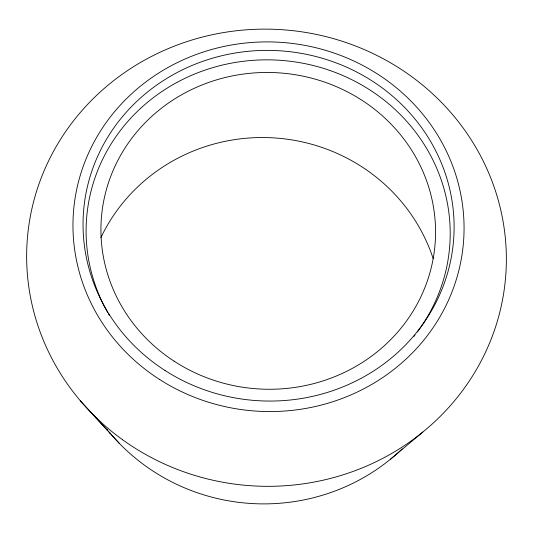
<?xml version="1.0" encoding="UTF-8"?>
<svg xmlns="http://www.w3.org/2000/svg" width="533" height="533" viewBox="0 0 533 533"><rect width="100%" height="100%" fill="white"/><g stroke="black" fill="none" stroke-linecap="round" stroke-linejoin="round"><path stroke-width="0.8" d="M390.442 459.253L422.856 432.016M80.276 400.696L107.653 430.544M108.772 431.763L110.444 433.589M91.09 412.595L119.359 443.396M107.639 312.485A182.093 172.346 3.7 0 1 158.288 94.028A182.093 172.346 3.7 0 1 394.427 108.899A182.093 172.346 3.7 0 1 417.366 331.986M414.987 335.11A182.093 172.346 3.7 0 1 414.014 336.35M109.212 315.21A182.093 172.346 3.7 0 1 108.419 313.85M402.222 448.853A197.696 191.494 3.7 0 1 109.385 432.323M107.813 430.411A197.696 191.494 3.7 0 1 106.773 429.125M100.89 237.618A178.515 172.865 3.7 0 1 274.002 137.9A178.515 172.865 3.7 0 1 433.176 258.652M122.617 439.772A239.91 228.557 3.7 0 0 504.644 286.454A239.91 228.557 3.7 0 0 172.246 46.957A239.91 228.557 3.7 0 0 122.617 439.772M159.8 379.609A195.591 184.784 3.7 0 0 463.637 240.243A195.591 184.784 3.7 0 0 182.093 60.329A195.591 184.784 3.7 0 0 159.8 379.609M165.003 370.475A185.571 175.29 3.7 0 0 453.67 239.037A185.571 175.29 3.7 0 0 187.05 67.658A185.571 175.29 3.7 0 0 165.003 370.475M174.118 361.187A167.349 158.361 3.7 0 0 435.101 243.674A167.349 158.361 3.7 0 0 195.498 87.732A167.349 158.361 3.7 0 0 174.118 361.187"/></g></svg>
